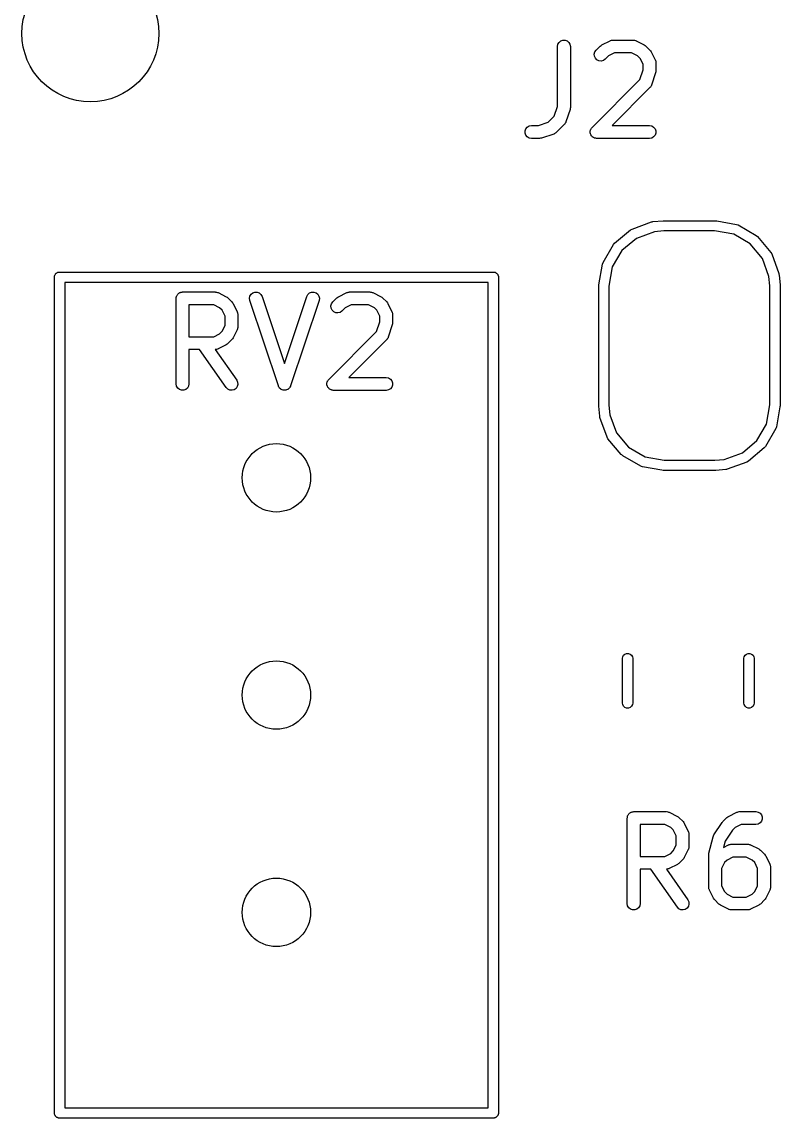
# Model space of a CAD drawing. Extents: x 202.7 to 262.5, y -125.5 to -33.7.
# Drawn here: x 232.1 to 240.96, y -103.28 to -90.47 of the extents above; entities that cross this region are included whole.
import ezdxf

# ---------------------------------------------------------------- set-up
doc = ezdxf.new("R2010")
doc.units = 0
doc.header["$MEASUREMENT"] = 0
doc.layers.add('BLACK', color=7, linetype='CONTINUOUS')

msp = doc.modelspace()

# ---------------------------------------------------------------- linework, layer by layer
at = {"layer": 'BLACK', "linetype": 'CONTINUOUS'}
for p, q in [((238.362, -90.7524), (238.366, -90.7267)), ((238.366, -90.7267), (238.379, -90.7042)), ((238.379, -90.7042), (238.399, -90.6874)), ((238.399, -90.6874), (238.424, -90.6785)), ((238.424, -90.6785), (238.45, -90.6785)), ((238.45, -90.6785), (238.474, -90.6874)), ((238.474, -90.6874), (238.494, -90.7042)), ((238.494, -90.7042), (238.507, -90.7267)), ((238.507, -90.7267), (238.512, -90.7524)), ((238.879, -90.7329), (238.975, -90.6853)), ((238.975, -90.6853), (238.979, -90.6841)), ((238.979, -90.6841), (238.982, -90.6819)), ((238.982, -90.6819), (238.991, -90.6804)), ((238.991, -90.6804), (239, -90.6779)), ((239, -90.6779), (239.004, -90.6781)), ((239.004, -90.6781), (239.008, -90.6774)), ((239.008, -90.6774), (239.246, -90.6774)), ((239.246, -90.6774), (239.25, -90.6781)), ((239.25, -90.6781), (239.255, -90.6779)), ((239.255, -90.6779), (239.263, -90.6804)), ((239.263, -90.6804), (239.272, -90.6819)), ((239.272, -90.6819), (239.276, -90.6841)), ((239.276, -90.6841), (239.28, -90.6853)), ((239.28, -90.6853), (239.375, -90.7329)), ((238.362, -91.4545), (238.362, -90.7524)), ((238.512, -90.7524), (238.512, -91.4667)), ((238.791, -90.8411), (238.797, -90.8159)), ((238.793, -90.867), (238.791, -90.8411)), ((238.797, -90.8159), (238.812, -90.7946)), ((238.812, -90.7946), (238.86, -90.747)), ((238.86, -90.747), (238.87, -90.7401)), ((238.87, -90.7401), (238.879, -90.7329)), ((239.026, -90.8274), (238.957, -90.8616)), ((239.228, -90.8274), (239.026, -90.8274)), ((239.297, -90.8616), (239.228, -90.8274)), ((239.375, -90.7329), (239.385, -90.7401)), ((239.385, -90.7401), (239.394, -90.747)), ((239.394, -90.747), (239.442, -90.7946)), ((239.442, -90.7946), (239.449, -90.8044)), ((239.449, -90.8044), (239.456, -90.8141)), ((239.456, -90.8141), (239.504, -90.9093)), ((238.804, -90.8906), (238.793, -90.867)), ((238.822, -90.9091), (238.804, -90.8906)), ((238.846, -90.9201), (238.822, -90.9091)), ((238.872, -90.9223), (238.846, -90.9201)), ((238.897, -90.9156), (238.872, -90.9223)), ((238.918, -90.9007), (238.897, -90.9156)), ((238.957, -90.8616), (238.918, -90.9007)), ((239.327, -90.892), (239.297, -90.8616)), ((239.362, -90.9606), (239.327, -90.892)), ((239.362, -91.0259), (239.362, -90.9606)), ((239.504, -90.9093), (239.505, -90.9135)), ((239.505, -90.9135), (239.507, -90.9172)), ((239.507, -90.9172), (239.509, -90.9259)), ((239.509, -90.9259), (239.511, -90.9343)), ((239.511, -90.9343), (239.511, -90.9386)), ((239.511, -90.9386), (239.512, -90.9429)), ((239.512, -90.9429), (239.512, -91.0381)), ((239.323, -91.1404), (239.362, -91.0259)), ((239.508, -91.0618), (239.46, -91.2047)), ((239.51, -91.0499), (239.508, -91.0618)), ((239.512, -91.0381), (239.51, -91.0499)), ((238.765, -91.6993), (239.323, -91.1404)), ((239.442, -91.234), (238.999, -91.6774)), ((239.445, -91.2304), (239.442, -91.234)), ((239.448, -91.2276), (239.445, -91.2304)), ((239.452, -91.2198), (239.448, -91.2276)), ((239.457, -91.2126), (239.452, -91.2198)), ((239.458, -91.2085), (239.457, -91.2126)), ((239.46, -91.2047), (239.458, -91.2085)), ((238.323, -91.569), (238.362, -91.4545)), ((238.508, -91.4904), (238.46, -91.6332)), ((238.51, -91.4785), (238.508, -91.4904)), ((238.512, -91.4667), (238.51, -91.4785)), ((238.253, -91.6392), (238.323, -91.569)), ((237.982, -91.7394), (237.991, -91.7149)), ((237.982, -91.7654), (237.982, -91.7394)), ((237.991, -91.7149), (238.008, -91.6949)), ((238.008, -91.6949), (238.03, -91.6819)), ((238.03, -91.6819), (238.056, -91.6774)), ((238.056, -91.6774), (238.139, -91.6774)), ((238.139, -91.6774), (238.253, -91.6392)), ((238.442, -91.6626), (238.347, -91.7578)), ((238.445, -91.659), (238.442, -91.6626)), ((238.448, -91.6561), (238.445, -91.659)), ((238.452, -91.6484), (238.448, -91.6561)), ((238.457, -91.6412), (238.452, -91.6484)), ((238.458, -91.637), (238.457, -91.6412)), ((238.46, -91.6332), (238.458, -91.637)), ((238.743, -91.7458), (238.744, -91.7427)), ((238.744, -91.7556), (238.743, -91.7458)), ((238.744, -91.7394), (238.747, -91.7301)), ((238.744, -91.7427), (238.744, -91.7394)), ((238.747, -91.7301), (238.75, -91.7207)), ((238.75, -91.7207), (238.752, -91.718)), ((238.752, -91.718), (238.753, -91.7149)), ((238.753, -91.7149), (238.759, -91.7074)), ((238.759, -91.7074), (238.765, -91.6993)), ((238.999, -91.6774), (239.437, -91.6774)), ((239.437, -91.6774), (239.462, -91.6819)), ((239.462, -91.6819), (239.485, -91.6949)), ((239.485, -91.6949), (239.502, -91.7149)), ((239.502, -91.7149), (239.511, -91.7394)), ((239.511, -91.7394), (239.511, -91.7654)), ((237.991, -91.7899), (237.982, -91.7654)), ((238.008, -91.8098), (237.991, -91.7899)), ((238.03, -91.8229), (238.008, -91.8098)), ((238.056, -91.8274), (238.03, -91.8229)), ((238.151, -91.8274), (238.056, -91.8274)), ((238.163, -91.8253), (238.151, -91.8274)), ((238.175, -91.8235), (238.163, -91.8253)), ((238.318, -91.7759), (238.175, -91.8235)), ((238.321, -91.7739), (238.318, -91.7759)), ((238.326, -91.7727), (238.321, -91.7739)), ((238.333, -91.7677), (238.326, -91.7727)), ((238.34, -91.7635), (238.333, -91.7677)), ((238.343, -91.7603), (238.34, -91.7635)), ((238.347, -91.7578), (238.343, -91.7603)), ((238.744, -91.7654), (238.744, -91.7556)), ((238.745, -91.7685), (238.744, -91.7654)), ((238.745, -91.7718), (238.745, -91.7685)), ((238.749, -91.7807), (238.745, -91.7718)), ((238.753, -91.7899), (238.749, -91.7807)), ((238.755, -91.7924), (238.753, -91.7899)), ((238.756, -91.7954), (238.755, -91.7924)), ((238.763, -91.8023), (238.756, -91.7954)), ((238.769, -91.8098), (238.763, -91.8023)), ((238.772, -91.8115), (238.769, -91.8098)), ((238.775, -91.8138), (238.772, -91.8115)), ((238.783, -91.818), (238.775, -91.8138)), ((238.792, -91.8229), (238.783, -91.818)), ((238.795, -91.8234), (238.792, -91.8229)), ((238.798, -91.8248), (238.795, -91.8234)), ((238.808, -91.8257), (238.798, -91.8248)), ((238.818, -91.8274), (238.808, -91.8257)), ((239.437, -91.8274), (238.818, -91.8274)), ((239.462, -91.8229), (239.437, -91.8274)), ((239.485, -91.8098), (239.462, -91.8229)), ((239.502, -91.7899), (239.485, -91.8098)), ((239.511, -91.7654), (239.502, -91.7899)), ((239.028, -93.0531), (239.214, -92.8968)), ((239.214, -92.8968), (239.232, -92.8864)), ((239.232, -92.8864), (239.461, -92.8033)), ((239.232, -92.8864), (239.232, -92.8864)), ((239.461, -92.8033), (239.469, -92.8019)), ((239.469, -92.8019), (239.476, -92.7999)), ((239.476, -92.7999), (239.595, -92.7895)), ((239.595, -92.7895), (239.598, -92.789)), ((239.598, -92.789), (240.208, -92.789)), ((240.208, -92.789), (240.224, -92.7917)), ((240.224, -92.7917), (240.453, -92.8321)), ((240.453, -92.8321), (240.472, -92.8393)), ((240.472, -92.8393), (240.472, -92.8393)), ((240.472, -92.8393), (240.683, -92.9608)), ((239.283, -92.9955), (239.113, -93.1382)), ((239.495, -92.9187), (239.283, -92.9955)), ((239.606, -92.909), (239.495, -92.9187)), ((240.198, -92.909), (239.606, -92.909)), ((240.422, -92.9485), (240.198, -92.909)), ((240.614, -93.0594), (240.422, -92.9485)), ((240.683, -92.9608), (240.699, -92.9742)), ((240.699, -92.9742), (240.855, -93.1604)), ((238.893, -93.2796), (239.015, -93.069)), ((239.113, -93.1382), (239.002, -93.3304)), ((239.015, -93.069), (239.028, -93.0531)), ((239.028, -93.0531), (239.028, -93.0531)), ((240.756, -93.2295), (240.614, -93.0594)), ((240.855, -93.1604), (240.866, -93.1785)), ((238.886, -93.2992), (238.893, -93.2796)), ((238.893, -93.2796), (238.893, -93.2796)), ((240.833, -93.4405), (240.756, -93.2295)), ((240.866, -93.1785), (240.866, -93.1785)), ((240.866, -93.1785), (240.949, -93.4069)), ((232.487, -93.4195), (232.491, -93.4154)), ((232.491, -93.4154), (232.493, -93.4108)), ((232.493, -93.4108), (232.497, -93.4074)), ((232.497, -93.4074), (232.501, -93.4033)), ((232.501, -93.4033), (232.505, -93.4007)), ((232.505, -93.4007), (232.51, -93.3972)), ((232.51, -93.3972), (232.515, -93.3954)), ((232.515, -93.3954), (232.519, -93.3927)), ((232.519, -93.3927), (232.524, -93.3918)), ((232.524, -93.3918), (232.529, -93.39)), ((232.529, -93.39), (232.535, -93.39)), ((232.535, -93.39), (232.535, -93.39)), ((232.535, -93.39), (237.615, -93.39)), ((237.615, -93.39), (237.621, -93.39)), ((237.615, -93.39), (237.615, -93.39)), ((237.621, -93.39), (237.626, -93.3918)), ((237.626, -93.3918), (237.631, -93.3927)), ((237.631, -93.3927), (237.635, -93.3954)), ((237.635, -93.3954), (237.64, -93.3972)), ((237.64, -93.3972), (237.645, -93.4007)), ((237.645, -93.4007), (237.649, -93.4033)), ((237.649, -93.4033), (237.653, -93.4074)), ((237.653, -93.4074), (237.657, -93.4108)), ((237.657, -93.4108), (237.659, -93.4155)), ((237.659, -93.4155), (237.663, -93.4195)), ((238.844, -93.5386), (238.886, -93.2992)), ((239.002, -93.3304), (238.963, -93.5542)), ((240.949, -93.4069), (240.95, -93.4146)), ((240.95, -93.4146), (240.952, -93.4222)), ((232.48, -93.4394), (232.482, -93.4344)), ((232.48, -93.4448), (232.48, -93.4394)), ((232.48, -103.225), (232.48, -93.4448)), ((232.482, -93.4344), (232.483, -93.4292)), ((232.483, -93.4292), (232.485, -93.4246)), ((232.485, -93.4246), (232.487, -93.4195)), ((232.6, -93.51), (232.6, -103.16)), ((237.55, -93.51), (232.6, -93.51)), ((237.55, -103.16), (237.55, -93.51)), ((237.663, -93.4195), (237.665, -93.4245)), ((237.665, -93.4245), (237.667, -93.4292)), ((237.667, -93.4292), (237.668, -93.4344)), ((237.668, -93.4344), (237.67, -93.4394)), ((237.67, -93.4394), (237.67, -93.4447)), ((237.67, -93.4447), (237.67, -93.4448)), ((237.67, -93.4448), (237.67, -103.225)), ((238.843, -93.5438), (238.844, -93.5386)), ((238.843, -94.9542), (238.843, -93.5438)), ((238.844, -93.5386), (238.844, -93.5386)), ((240.843, -93.5516), (240.833, -93.4405)), ((240.952, -93.4222), (240.963, -93.5412)), ((240.963, -93.5412), (240.963, -93.5438)), ((240.963, -93.5438), (240.963, -94.9542)), ((233.907, -93.6782), (233.908, -93.6717)), ((233.908, -93.6717), (233.911, -93.666)), ((233.911, -93.666), (233.913, -93.6599)), ((233.913, -93.6599), (233.918, -93.6549)), ((233.918, -93.6549), (233.921, -93.6492)), ((233.921, -93.6492), (233.926, -93.645)), ((233.926, -93.645), (233.93, -93.6399)), ((233.93, -93.6399), (233.936, -93.6366)), ((233.936, -93.6366), (233.941, -93.6324)), ((233.941, -93.6324), (233.947, -93.6302)), ((233.947, -93.6302), (233.953, -93.6269)), ((233.953, -93.6269), (233.959, -93.6258)), ((233.959, -93.6258), (233.965, -93.6235)), ((233.965, -93.6235), (233.972, -93.6235)), ((233.972, -93.6235), (233.978, -93.6224)), ((233.978, -93.6224), (234.359, -93.6224)), ((234.359, -93.6224), (234.364, -93.6231)), ((234.364, -93.6231), (234.368, -93.6229)), ((234.368, -93.6229), (234.376, -93.6254)), ((234.376, -93.6254), (234.385, -93.6269)), ((234.385, -93.6269), (234.389, -93.6291)), ((234.389, -93.6291), (234.393, -93.6303)), ((234.393, -93.6303), (234.488, -93.6779)), ((234.761, -93.6953), (234.766, -93.6698)), ((234.766, -93.6698), (234.779, -93.6476)), ((234.779, -93.6476), (234.8, -93.6314)), ((234.8, -93.6314), (234.824, -93.6232)), ((234.824, -93.6232), (234.851, -93.6239)), ((234.851, -93.6239), (234.875, -93.6335)), ((234.875, -93.6335), (234.894, -93.6508)), ((234.894, -93.6508), (234.907, -93.6737)), ((234.907, -93.6737), (235.169, -94.4602)), ((235.169, -94.4602), (235.431, -93.6737)), ((235.431, -93.6737), (235.443, -93.6508)), ((235.443, -93.6508), (235.463, -93.6335)), ((235.463, -93.6335), (235.487, -93.6239)), ((235.487, -93.6239), (235.513, -93.6232)), ((235.513, -93.6232), (235.538, -93.6314)), ((235.538, -93.6314), (235.558, -93.6476)), ((235.558, -93.6476), (235.572, -93.6698)), ((235.572, -93.6698), (235.577, -93.6953)), ((235.802, -93.6779), (235.897, -93.6303)), ((235.897, -93.6303), (235.901, -93.6291)), ((235.901, -93.6291), (235.905, -93.6269)), ((235.905, -93.6269), (235.914, -93.6254)), ((235.914, -93.6254), (235.922, -93.6229)), ((235.922, -93.6229), (235.926, -93.6231)), ((235.926, -93.6231), (235.931, -93.6224)), ((235.931, -93.6224), (236.169, -93.6224)), ((236.169, -93.6224), (236.173, -93.6231)), ((236.173, -93.6231), (236.177, -93.6229)), ((236.177, -93.6229), (236.186, -93.6254)), ((236.186, -93.6254), (236.194, -93.6269)), ((236.194, -93.6269), (236.198, -93.6291)), ((236.198, -93.6291), (236.202, -93.6303)), ((236.202, -93.6303), (236.298, -93.6779)), ((238.963, -93.5542), (238.963, -94.9464)), ((240.843, -94.9437), (240.843, -93.5516)), ((233.903, -93.6974), (233.904, -93.6909)), ((233.903, -94.6974), (233.903, -93.6974)), ((233.904, -93.6844), (233.907, -93.6782)), ((233.904, -93.6909), (233.904, -93.6844)), ((234.053, -93.7724), (234.053, -94.1462)), ((234.342, -93.7724), (234.053, -93.7724)), ((234.41, -93.8066), (234.342, -93.7724)), ((234.488, -93.6779), (234.498, -93.6851)), ((234.498, -93.6851), (234.508, -93.692)), ((234.508, -93.692), (234.555, -93.7396)), ((234.555, -93.7396), (234.562, -93.7494)), ((234.562, -93.7494), (234.569, -93.7591)), ((234.569, -93.7591), (234.617, -93.8543)), ((234.764, -93.7211), (234.761, -93.6953)), ((235.098, -94.7211), (234.764, -93.7211)), ((235.573, -93.7211), (235.24, -94.7211)), ((235.577, -93.6953), (235.573, -93.7211)), ((235.713, -93.7861), (235.72, -93.7609)), ((235.715, -93.812), (235.713, -93.7861)), ((235.72, -93.7609), (235.735, -93.7396)), ((235.735, -93.7396), (235.782, -93.692)), ((235.782, -93.692), (235.792, -93.6851)), ((235.792, -93.6851), (235.802, -93.6779)), ((235.948, -93.7724), (235.88, -93.8066)), ((236.151, -93.7724), (235.948, -93.7724)), ((236.22, -93.8066), (236.151, -93.7724)), ((236.298, -93.6779), (236.307, -93.6851)), ((236.307, -93.6851), (236.317, -93.692)), ((236.317, -93.692), (236.365, -93.7396)), ((236.365, -93.7396), (236.372, -93.7494)), ((236.372, -93.7494), (236.379, -93.7591)), ((236.379, -93.7591), (236.426, -93.8543)), ((234.441, -93.837), (234.41, -93.8066)), ((234.475, -93.9056), (234.441, -93.837)), ((234.475, -94.013), (234.475, -93.9056)), ((234.617, -93.8543), (234.618, -93.8585)), ((234.618, -93.8585), (234.62, -93.8622)), ((234.62, -93.8622), (234.622, -93.8709)), ((234.622, -93.8709), (234.624, -93.8793)), ((234.624, -93.8793), (234.624, -93.8836)), ((234.624, -93.8836), (234.625, -93.8879)), ((234.625, -93.8879), (234.625, -94.0307)), ((235.726, -93.8356), (235.715, -93.812)), ((235.745, -93.8541), (235.726, -93.8356)), ((235.768, -93.8651), (235.745, -93.8541)), ((235.794, -93.8673), (235.768, -93.8651)), ((235.82, -93.8606), (235.794, -93.8673)), ((235.841, -93.8457), (235.82, -93.8606)), ((235.88, -93.8066), (235.841, -93.8457)), ((236.25, -93.837), (236.22, -93.8066)), ((236.284, -93.9056), (236.25, -93.837)), ((236.284, -93.9709), (236.284, -93.9056)), ((236.426, -93.8543), (236.428, -93.8585)), ((236.428, -93.8585), (236.43, -93.8622)), ((236.43, -93.8622), (236.431, -93.8709)), ((236.431, -93.8709), (236.434, -93.8793)), ((236.434, -93.8793), (236.434, -93.8836)), ((236.434, -93.8836), (236.434, -93.8879)), ((236.434, -93.8879), (236.434, -93.9831)), ((234.441, -94.0815), (234.475, -94.013)), ((234.62, -94.0564), (234.618, -94.0601)), ((234.622, -94.0477), (234.62, -94.0564)), ((234.624, -94.0393), (234.622, -94.0477)), ((234.625, -94.0307), (234.624, -94.035)), ((234.624, -94.035), (234.624, -94.0393)), ((236.246, -94.0854), (236.284, -93.9709)), ((236.43, -94.0068), (236.383, -94.1497)), ((236.432, -93.9949), (236.43, -94.0068)), ((236.434, -93.9831), (236.432, -93.9949)), ((234.053, -94.1462), (234.342, -94.1462)), ((234.342, -94.1462), (234.41, -94.1119)), ((234.41, -94.1119), (234.441, -94.0815)), ((234.555, -94.179), (234.508, -94.2266)), ((234.562, -94.1692), (234.555, -94.179)), ((234.569, -94.1595), (234.562, -94.1692)), ((234.617, -94.0643), (234.569, -94.1595)), ((234.618, -94.0601), (234.617, -94.0643)), ((235.687, -94.6443), (236.246, -94.0854)), ((236.365, -94.179), (235.921, -94.6224)), ((236.367, -94.1754), (236.365, -94.179)), ((236.37, -94.1726), (236.367, -94.1754)), ((236.375, -94.1648), (236.37, -94.1726)), ((236.38, -94.1576), (236.375, -94.1648)), ((236.381, -94.1535), (236.38, -94.1576)), ((236.383, -94.1497), (236.381, -94.1535)), ((234.177, -94.2962), (234.053, -94.2962)), ((234.053, -94.2962), (234.053, -94.6974)), ((234.488, -94.7404), (234.177, -94.2962)), ((234.364, -94.2954), (234.36, -94.296)), ((234.36, -94.296), (234.611, -94.6544)), ((234.368, -94.2957), (234.364, -94.2954)), ((234.376, -94.2932), (234.368, -94.2957)), ((234.385, -94.2917), (234.376, -94.2932)), ((234.389, -94.2895), (234.385, -94.2917)), ((234.393, -94.2883), (234.389, -94.2895)), ((234.488, -94.2407), (234.393, -94.2883)), ((234.498, -94.2335), (234.488, -94.2407)), ((234.508, -94.2266), (234.498, -94.2335)), ((233.908, -94.723), (233.903, -94.6974)), ((234.053, -94.6974), (234.049, -94.723)), ((234.611, -94.6544), (234.622, -94.678)), ((234.622, -94.678), (234.624, -94.7039)), ((235.666, -94.6844), (235.67, -94.6751)), ((235.666, -94.6877), (235.666, -94.6844)), ((235.666, -94.6908), (235.666, -94.6877)), ((235.666, -94.7006), (235.666, -94.6908)), ((235.67, -94.6751), (235.672, -94.6657)), ((235.672, -94.6657), (235.674, -94.663)), ((235.674, -94.663), (235.675, -94.6599)), ((235.675, -94.6599), (235.682, -94.6524)), ((235.682, -94.6524), (235.687, -94.6443)), ((235.921, -94.6224), (236.359, -94.6224)), ((236.359, -94.6224), (236.385, -94.6269)), ((236.385, -94.6269), (236.407, -94.6399)), ((236.407, -94.6399), (236.424, -94.6599)), ((236.424, -94.6599), (236.433, -94.6844)), ((236.433, -94.6844), (236.433, -94.7104)), ((233.921, -94.7456), (233.908, -94.723)), ((233.941, -94.7623), (233.921, -94.7456)), ((233.965, -94.7712), (233.941, -94.7623)), ((233.991, -94.7712), (233.965, -94.7712)), ((234.016, -94.7623), (233.991, -94.7712)), ((234.036, -94.7456), (234.016, -94.7623)), ((234.049, -94.723), (234.036, -94.7456)), ((234.507, -94.7588), (234.488, -94.7404)), ((234.53, -94.7698), (234.507, -94.7588)), ((234.556, -94.7721), (234.53, -94.7698)), ((234.581, -94.7654), (234.556, -94.7721)), ((234.603, -94.7504), (234.581, -94.7654)), ((234.618, -94.7291), (234.603, -94.7504)), ((234.624, -94.7039), (234.618, -94.7291)), ((235.099, -94.7229), (235.098, -94.7211)), ((235.099, -94.7249), (235.099, -94.7229)), ((235.105, -94.7343), (235.099, -94.7249)), ((235.11, -94.744), (235.105, -94.7343)), ((235.112, -94.7454), (235.11, -94.744)), ((235.113, -94.7471), (235.112, -94.7454)), ((235.121, -94.754), (235.113, -94.7471)), ((235.13, -94.7613), (235.121, -94.754)), ((235.131, -94.762), (235.13, -94.7613)), ((235.133, -94.7633), (235.131, -94.762)), ((235.144, -94.7668), (235.133, -94.7633)), ((235.154, -94.7709), (235.144, -94.7668)), ((235.156, -94.7709), (235.154, -94.7709)), ((235.158, -94.7716), (235.156, -94.7709)), ((235.169, -94.7713), (235.158, -94.7716)), ((235.18, -94.7716), (235.169, -94.7713)), ((235.182, -94.7709), (235.18, -94.7716)), ((235.184, -94.7709), (235.182, -94.7709)), ((235.194, -94.7668), (235.184, -94.7709)), ((235.205, -94.7633), (235.194, -94.7668)), ((235.206, -94.762), (235.205, -94.7633)), ((235.208, -94.7613), (235.206, -94.762)), ((235.216, -94.754), (235.208, -94.7613)), ((235.225, -94.7471), (235.216, -94.754)), ((235.226, -94.7454), (235.225, -94.7471)), ((235.228, -94.744), (235.226, -94.7454)), ((235.233, -94.7343), (235.228, -94.744)), ((235.239, -94.7249), (235.233, -94.7343)), ((235.24, -94.7211), (235.239, -94.7229)), ((235.239, -94.7229), (235.239, -94.7249)), ((235.666, -94.7104), (235.666, -94.7006)), ((235.668, -94.7135), (235.666, -94.7104)), ((235.668, -94.7168), (235.668, -94.7135)), ((235.672, -94.7257), (235.668, -94.7168)), ((235.675, -94.7349), (235.672, -94.7257)), ((235.677, -94.7374), (235.675, -94.7349)), ((235.679, -94.7404), (235.677, -94.7374)), ((235.686, -94.7473), (235.679, -94.7404)), ((235.692, -94.7548), (235.686, -94.7473)), ((235.695, -94.7565), (235.692, -94.7548)), ((235.697, -94.7588), (235.695, -94.7565)), ((235.706, -94.763), (235.697, -94.7588)), ((235.715, -94.7679), (235.706, -94.763)), ((235.718, -94.7684), (235.715, -94.7679)), ((235.721, -94.7698), (235.718, -94.7684)), ((235.731, -94.7707), (235.721, -94.7698)), ((235.74, -94.7724), (235.731, -94.7707)), ((236.359, -94.7724), (235.74, -94.7724)), ((236.385, -94.7679), (236.359, -94.7724)), ((236.407, -94.7548), (236.385, -94.7679)), ((236.424, -94.7349), (236.407, -94.7548)), ((236.433, -94.7104), (236.424, -94.7349)), ((238.843, -94.9568), (238.843, -94.9542)), ((238.963, -94.9464), (238.973, -95.0575)), ((240.804, -95.1676), (240.843, -94.9437)), ((240.963, -94.9542), (240.961, -94.9669)), ((238.854, -95.0758), (238.843, -94.9568)), ((238.856, -95.0834), (238.854, -95.0758)), ((238.857, -95.0911), (238.856, -95.0834)), ((238.973, -95.0575), (239.05, -95.2685)), ((240.961, -94.9669), (240.92, -95.1988)), ((238.94, -95.3195), (238.857, -95.0911)), ((240.693, -95.3598), (240.804, -95.1676)), ((240.916, -95.2093), (240.913, -95.2184)), ((240.92, -95.1988), (240.916, -95.2093)), ((240.92, -95.1988), (240.92, -95.1988)), ((238.951, -95.3376), (238.94, -95.3195)), ((238.94, -95.3195), (238.94, -95.3195)), ((239.107, -95.5238), (238.951, -95.3376)), ((239.05, -95.2685), (239.192, -95.4386)), ((240.913, -95.2184), (240.791, -95.4289)), ((240.913, -95.2184), (240.913, -95.2184)), ((239.192, -95.4386), (239.384, -95.5495)), ((240.523, -95.5025), (240.693, -95.3598)), ((240.778, -95.4449), (240.592, -95.6012)), ((240.786, -95.4348), (240.778, -95.4449)), ((240.778, -95.4449), (240.778, -95.4449)), ((240.791, -95.429), (240.786, -95.4348)), ((240.791, -95.4289), (240.791, -95.429)), ((239.112, -95.5283), (239.107, -95.5238)), ((239.107, -95.5238), (239.107, -95.5238)), ((239.123, -95.5372), (239.112, -95.5283)), ((239.334, -95.6587), (239.123, -95.5372)), ((239.123, -95.5372), (239.123, -95.5372)), ((239.384, -95.5495), (239.608, -95.589)), ((239.608, -95.589), (240.2, -95.589)), ((240.2, -95.589), (240.311, -95.5793)), ((240.311, -95.5793), (240.523, -95.5025)), ((239.342, -95.6618), (239.334, -95.6587)), ((239.334, -95.6587), (239.334, -95.6587)), ((239.353, -95.6659), (239.342, -95.6618)), ((239.582, -95.7063), (239.353, -95.6659)), ((239.353, -95.6659), (239.353, -95.6659)), ((239.598, -95.709), (239.582, -95.7063)), ((240.208, -95.709), (239.598, -95.709)), ((240.211, -95.7085), (240.208, -95.709)), ((240.33, -95.6981), (240.211, -95.7085)), ((240.337, -95.6961), (240.33, -95.6981)), ((240.345, -95.6947), (240.337, -95.6961)), ((240.574, -95.6116), (240.345, -95.6947)), ((240.592, -95.6012), (240.574, -95.6116)), ((240.574, -95.6116), (240.574, -95.6116)), ((239.12, -97.9037), (239.123, -97.8881)), ((239.123, -97.8881), (239.133, -97.8698)), ((239.133, -97.8698), (239.15, -97.8562)), ((239.15, -97.8562), (239.169, -97.8489)), ((239.169, -97.8489), (239.191, -97.8489)), ((239.191, -97.8489), (239.21, -97.8562)), ((239.21, -97.8562), (239.227, -97.8698)), ((239.227, -97.8698), (239.237, -97.8881)), ((239.237, -97.8881), (239.24, -97.9037)), ((240.54, -97.9037), (240.543, -97.8881)), ((240.543, -97.8881), (240.553, -97.8698)), ((240.553, -97.8698), (240.57, -97.8562)), ((240.57, -97.8562), (240.589, -97.8489)), ((240.589, -97.8489), (240.611, -97.8489)), ((240.611, -97.8489), (240.63, -97.8562)), ((240.63, -97.8562), (240.647, -97.8698)), ((240.647, -97.8698), (240.657, -97.8881)), ((240.657, -97.8881), (240.66, -97.9037)), ((239.12, -98.4313), (239.12, -97.9037)), ((239.24, -97.9037), (239.24, -98.4313)), ((240.54, -98.4313), (240.54, -97.9037)), ((240.66, -97.9037), (240.66, -98.4313)), ((239.123, -98.4469), (239.12, -98.4313)), ((239.133, -98.4652), (239.123, -98.4469)), ((239.15, -98.4788), (239.133, -98.4652)), ((239.169, -98.4861), (239.15, -98.4788)), ((239.191, -98.4861), (239.169, -98.4861)), ((239.21, -98.4788), (239.191, -98.4861)), ((239.227, -98.4652), (239.21, -98.4788)), ((239.237, -98.4469), (239.227, -98.4652)), ((239.24, -98.4313), (239.237, -98.4469)), ((240.543, -98.4469), (240.54, -98.4313)), ((240.553, -98.4652), (240.543, -98.4469)), ((240.57, -98.4788), (240.553, -98.4652)), ((240.589, -98.4861), (240.57, -98.4788)), ((240.611, -98.4861), (240.589, -98.4861)), ((240.63, -98.4788), (240.611, -98.4861)), ((240.647, -98.4652), (240.63, -98.4788)), ((240.657, -98.4469), (240.647, -98.4652)), ((240.66, -98.4313), (240.657, -98.4469)), ((239.177, -99.7724), (239.178, -99.7659)), ((239.177, -100.772), (239.177, -99.7724)), ((239.178, -99.7594), (239.18, -99.7532)), ((239.178, -99.7659), (239.178, -99.7594)), ((239.18, -99.7532), (239.181, -99.7467)), ((239.181, -99.7467), (239.185, -99.741)), ((239.185, -99.741), (239.187, -99.7349)), ((239.187, -99.7349), (239.191, -99.7299)), ((239.191, -99.7299), (239.194, -99.7242)), ((239.194, -99.7242), (239.199, -99.72)), ((239.199, -99.72), (239.204, -99.7149)), ((239.204, -99.7149), (239.209, -99.7116)), ((239.209, -99.7116), (239.214, -99.7074)), ((239.214, -99.7074), (239.221, -99.7052)), ((239.221, -99.7052), (239.226, -99.7019)), ((239.226, -99.7019), (239.233, -99.7008)), ((239.233, -99.7008), (239.239, -99.6985)), ((239.239, -99.6985), (239.245, -99.6985)), ((239.245, -99.6985), (239.252, -99.6974)), ((239.252, -99.6974), (239.633, -99.6974)), ((239.633, -99.6974), (239.637, -99.6981)), ((239.637, -99.6981), (239.641, -99.6979)), ((239.641, -99.6979), (239.65, -99.7004)), ((239.65, -99.7004), (239.659, -99.7019)), ((239.659, -99.7019), (239.662, -99.7041)), ((239.662, -99.7041), (239.666, -99.7053)), ((239.666, -99.7053), (239.762, -99.7529)), ((239.762, -99.7529), (239.771, -99.7601)), ((239.771, -99.7601), (239.781, -99.767)), ((239.781, -99.767), (239.829, -99.8146)), ((239.829, -99.8146), (239.836, -99.8244)), ((239.836, -99.8244), (239.843, -99.8341)), ((240.285, -99.826), (240.29, -99.8207)), ((240.29, -99.8207), (240.294, -99.8146)), ((240.294, -99.8146), (240.342, -99.767)), ((240.342, -99.767), (240.352, -99.7601)), ((240.352, -99.7601), (240.361, -99.7529)), ((240.361, -99.7529), (240.456, -99.7053)), ((240.456, -99.7053), (240.461, -99.7041)), ((240.461, -99.7041), (240.464, -99.7019)), ((240.464, -99.7019), (240.473, -99.7004)), ((240.473, -99.7004), (240.481, -99.6979)), ((240.481, -99.6979), (240.486, -99.6981)), ((240.486, -99.6981), (240.49, -99.6974)), ((240.49, -99.6974), (240.68, -99.6974)), ((240.68, -99.6974), (240.706, -99.7019)), ((240.706, -99.7019), (240.729, -99.7149)), ((240.729, -99.7149), (240.745, -99.7349)), ((240.745, -99.8099), (240.729, -99.8298)), ((240.745, -99.7349), (240.754, -99.7594)), ((240.754, -99.7854), (240.745, -99.8099)), ((240.754, -99.7594), (240.754, -99.7854)), ((239.327, -99.8474), (239.327, -100.221)), ((239.615, -99.8474), (239.327, -99.8474)), ((239.684, -99.8816), (239.615, -99.8474)), ((239.714, -99.912), (239.684, -99.8816)), ((239.748, -99.9806), (239.714, -99.912)), ((239.843, -99.8341), (239.89, -99.9293)), ((239.89, -99.9293), (239.892, -99.9335)), ((239.892, -99.9335), (239.894, -99.9372)), ((239.894, -99.9372), (239.895, -99.9459)), ((239.895, -99.9459), (239.898, -99.9543)), ((240.189, -99.9689), (240.285, -99.826)), ((240.405, -99.9154), (240.322, -100.041)), ((240.439, -99.8816), (240.405, -99.9154)), ((240.508, -99.8474), (240.439, -99.8816)), ((240.68, -99.8474), (240.508, -99.8474)), ((240.706, -99.8429), (240.68, -99.8474)), ((240.729, -99.8298), (240.706, -99.8429)), ((239.748, -100.088), (239.748, -99.9806)), ((239.898, -99.9543), (239.898, -99.9586)), ((239.898, -99.9586), (239.898, -99.9629)), ((239.898, -99.9629), (239.898, -100.106)), ((240.132, -100.183), (240.179, -99.9923)), ((240.179, -99.9923), (240.184, -99.9807)), ((240.184, -99.9807), (240.189, -99.9689)), ((240.322, -100.041), (240.303, -100.115)), ((240.369, -100.083), (240.378, -100.081)), ((240.378, -100.081), (240.386, -100.079)), ((240.386, -100.079), (240.391, -100.079)), ((240.391, -100.079), (240.395, -100.078)), ((240.395, -100.078), (240.585, -100.078)), ((240.585, -100.078), (240.589, -100.079)), ((240.589, -100.079), (240.594, -100.079)), ((240.594, -100.079), (240.602, -100.081)), ((240.602, -100.081), (240.611, -100.083)), ((239.615, -100.221), (239.684, -100.187)), ((239.684, -100.187), (239.714, -100.157)), ((239.714, -100.157), (239.748, -100.088)), ((239.89, -100.139), (239.843, -100.234)), ((239.892, -100.135), (239.89, -100.139)), ((239.894, -100.131), (239.892, -100.135)), ((239.895, -100.123), (239.894, -100.131)), ((239.898, -100.114), (239.895, -100.123)), ((239.898, -100.106), (239.898, -100.11)), ((239.898, -100.11), (239.898, -100.114)), ((240.129, -100.201), (240.131, -100.192)), ((240.129, -100.582), (240.129, -100.201)), ((240.131, -100.192), (240.132, -100.183)), ((240.303, -100.115), (240.361, -100.086)), ((240.361, -100.086), (240.365, -100.085)), ((240.365, -100.085), (240.369, -100.083)), ((240.611, -100.083), (240.615, -100.085)), ((240.615, -100.085), (240.619, -100.086)), ((240.619, -100.086), (240.714, -100.134)), ((240.714, -100.134), (240.724, -100.141)), ((240.724, -100.141), (240.734, -100.148)), ((240.734, -100.148), (240.781, -100.196)), ((240.781, -100.196), (240.788, -100.205)), ((240.788, -100.205), (240.795, -100.215)), ((239.327, -100.221), (239.615, -100.221)), ((239.762, -100.316), (239.666, -100.363)), ((239.771, -100.308), (239.762, -100.316)), ((239.781, -100.302), (239.771, -100.308)), ((239.829, -100.254), (239.781, -100.302)), ((239.836, -100.244), (239.829, -100.254)), ((239.843, -100.234), (239.836, -100.244)), ((240.314, -100.293), (240.279, -100.362)), ((240.344, -100.263), (240.314, -100.293)), ((240.412, -100.228), (240.344, -100.263)), ((240.568, -100.228), (240.412, -100.228)), ((240.636, -100.263), (240.568, -100.228)), ((240.666, -100.293), (240.636, -100.263)), ((240.701, -100.362), (240.666, -100.293)), ((240.795, -100.215), (240.843, -100.31)), ((240.843, -100.31), (240.844, -100.314)), ((240.844, -100.314), (240.846, -100.318)), ((240.846, -100.318), (240.848, -100.327)), ((240.848, -100.327), (240.85, -100.335)), ((240.85, -100.335), (240.85, -100.34)), ((239.451, -100.371), (239.327, -100.371)), ((239.327, -100.371), (239.327, -100.772)), ((239.762, -100.815), (239.451, -100.371)), ((239.637, -100.37), (239.634, -100.371)), ((239.634, -100.371), (239.885, -100.729)), ((239.641, -100.371), (239.637, -100.37)), ((239.65, -100.368), (239.641, -100.371)), ((239.659, -100.367), (239.65, -100.368)), ((239.662, -100.365), (239.659, -100.367)), ((239.666, -100.363), (239.662, -100.365)), ((240.279, -100.362), (240.279, -100.564)), ((240.701, -100.564), (240.701, -100.362)), ((240.85, -100.34), (240.851, -100.344)), ((240.851, -100.344), (240.851, -100.582)), ((240.13, -100.586), (240.129, -100.582)), ((240.13, -100.59), (240.13, -100.586)), ((240.132, -100.599), (240.13, -100.59)), ((240.279, -100.564), (240.314, -100.633)), ((240.666, -100.633), (240.701, -100.564)), ((240.85, -100.59), (240.848, -100.599)), ((240.851, -100.582), (240.85, -100.586)), ((240.85, -100.586), (240.85, -100.59)), ((240.134, -100.608), (240.132, -100.599)), ((240.136, -100.611), (240.134, -100.608)), ((240.137, -100.615), (240.136, -100.611)), ((240.185, -100.711), (240.137, -100.615)), ((240.192, -100.72), (240.185, -100.711)), ((240.199, -100.73), (240.192, -100.72)), ((240.314, -100.633), (240.344, -100.663)), ((240.344, -100.663), (240.412, -100.697)), ((240.412, -100.697), (240.568, -100.697)), ((240.568, -100.697), (240.636, -100.663)), ((240.636, -100.663), (240.666, -100.633)), ((240.788, -100.72), (240.781, -100.73)), ((240.795, -100.711), (240.788, -100.72)), ((240.843, -100.615), (240.795, -100.711)), ((240.844, -100.611), (240.843, -100.615)), ((240.846, -100.608), (240.844, -100.611)), ((240.848, -100.599), (240.846, -100.608)), ((239.181, -100.798), (239.177, -100.772)), ((239.194, -100.821), (239.181, -100.798)), ((239.214, -100.837), (239.194, -100.821)), ((239.239, -100.846), (239.214, -100.837)), ((239.265, -100.846), (239.239, -100.846)), ((239.289, -100.837), (239.265, -100.846)), ((239.309, -100.821), (239.289, -100.837)), ((239.322, -100.798), (239.309, -100.821)), ((239.327, -100.772), (239.322, -100.798)), ((239.78, -100.834), (239.762, -100.815)), ((239.804, -100.845), (239.78, -100.834)), ((239.83, -100.847), (239.804, -100.845)), ((239.855, -100.84), (239.83, -100.847)), ((239.876, -100.825), (239.855, -100.84)), ((239.891, -100.804), (239.876, -100.825)), ((239.885, -100.729), (239.896, -100.753)), ((239.898, -100.779), (239.891, -100.804)), ((239.896, -100.753), (239.898, -100.779)), ((240.246, -100.778), (240.199, -100.73)), ((240.256, -100.785), (240.246, -100.778)), ((240.266, -100.792), (240.256, -100.785)), ((240.361, -100.839), (240.266, -100.792)), ((240.365, -100.841), (240.361, -100.839)), ((240.369, -100.843), (240.365, -100.841)), ((240.378, -100.844), (240.369, -100.843)), ((240.386, -100.847), (240.378, -100.844)), ((240.391, -100.847), (240.386, -100.847)), ((240.395, -100.847), (240.391, -100.847)), ((240.585, -100.847), (240.395, -100.847)), ((240.589, -100.847), (240.585, -100.847)), ((240.594, -100.847), (240.589, -100.847)), ((240.602, -100.844), (240.594, -100.847)), ((240.611, -100.843), (240.602, -100.844)), ((240.615, -100.841), (240.611, -100.843)), ((240.619, -100.839), (240.615, -100.841)), ((240.714, -100.792), (240.619, -100.839)), ((240.724, -100.785), (240.714, -100.792)), ((240.734, -100.778), (240.724, -100.785)), ((240.781, -100.73), (240.734, -100.778)), ((232.48, -103.231), (232.48, -103.225)), ((232.48, -103.225), (232.48, -103.225)), ((232.482, -103.236), (232.48, -103.231)), ((232.483, -103.241), (232.482, -103.236)), ((232.485, -103.245), (232.483, -103.241)), ((232.487, -103.25), (232.485, -103.245)), ((232.491, -103.255), (232.487, -103.25)), ((232.493, -103.259), (232.491, -103.255)), ((232.497, -103.263), (232.493, -103.259)), ((232.501, -103.267), (232.497, -103.263)), ((232.505, -103.269), (232.501, -103.267)), ((232.51, -103.273), (232.505, -103.269)), ((232.515, -103.275), (232.51, -103.273)), ((232.519, -103.277), (232.515, -103.275)), ((232.524, -103.278), (232.519, -103.277)), ((232.529, -103.28), (232.524, -103.278)), ((232.535, -103.28), (232.529, -103.28)), ((237.615, -103.28), (232.535, -103.28)), ((232.535, -103.28), (232.535, -103.28)), ((232.6, -103.16), (237.55, -103.16)), ((237.621, -103.28), (237.615, -103.28)), ((237.615, -103.28), (237.615, -103.28)), ((237.626, -103.278), (237.621, -103.28)), ((237.631, -103.277), (237.626, -103.278)), ((237.635, -103.275), (237.631, -103.277)), ((237.64, -103.273), (237.635, -103.275)), ((237.645, -103.269), (237.64, -103.273)), ((237.649, -103.267), (237.645, -103.269)), ((237.653, -103.263), (237.649, -103.267)), ((237.657, -103.259), (237.653, -103.263)), ((237.659, -103.255), (237.657, -103.259)), ((237.663, -103.25), (237.659, -103.255)), ((237.665, -103.245), (237.663, -103.25)), ((237.667, -103.241), (237.665, -103.245)), ((237.668, -103.236), (237.667, -103.241)), ((237.67, -103.231), (237.668, -103.236)), ((237.67, -103.225), (237.67, -103.225)), ((237.67, -103.225), (237.67, -103.231))]:
    msp.add_line(p, q, dxfattribs=at)
at = {"layer": 'BLACK'}
for centre, radius in [((232.9, -90.6), 0.8), ((232.9, -90.6), 0.8), ((235.075, -95.795), 0.4), ((235.075, -95.795), 0.4), ((235.075, -98.335), 0.4), ((235.075, -98.335), 0.4), ((235.075, -100.875), 0.4), ((235.075, -100.875), 0.4)]:
    msp.add_circle(centre, radius, dxfattribs=at)

doc.saveas('drawing.dxf')
